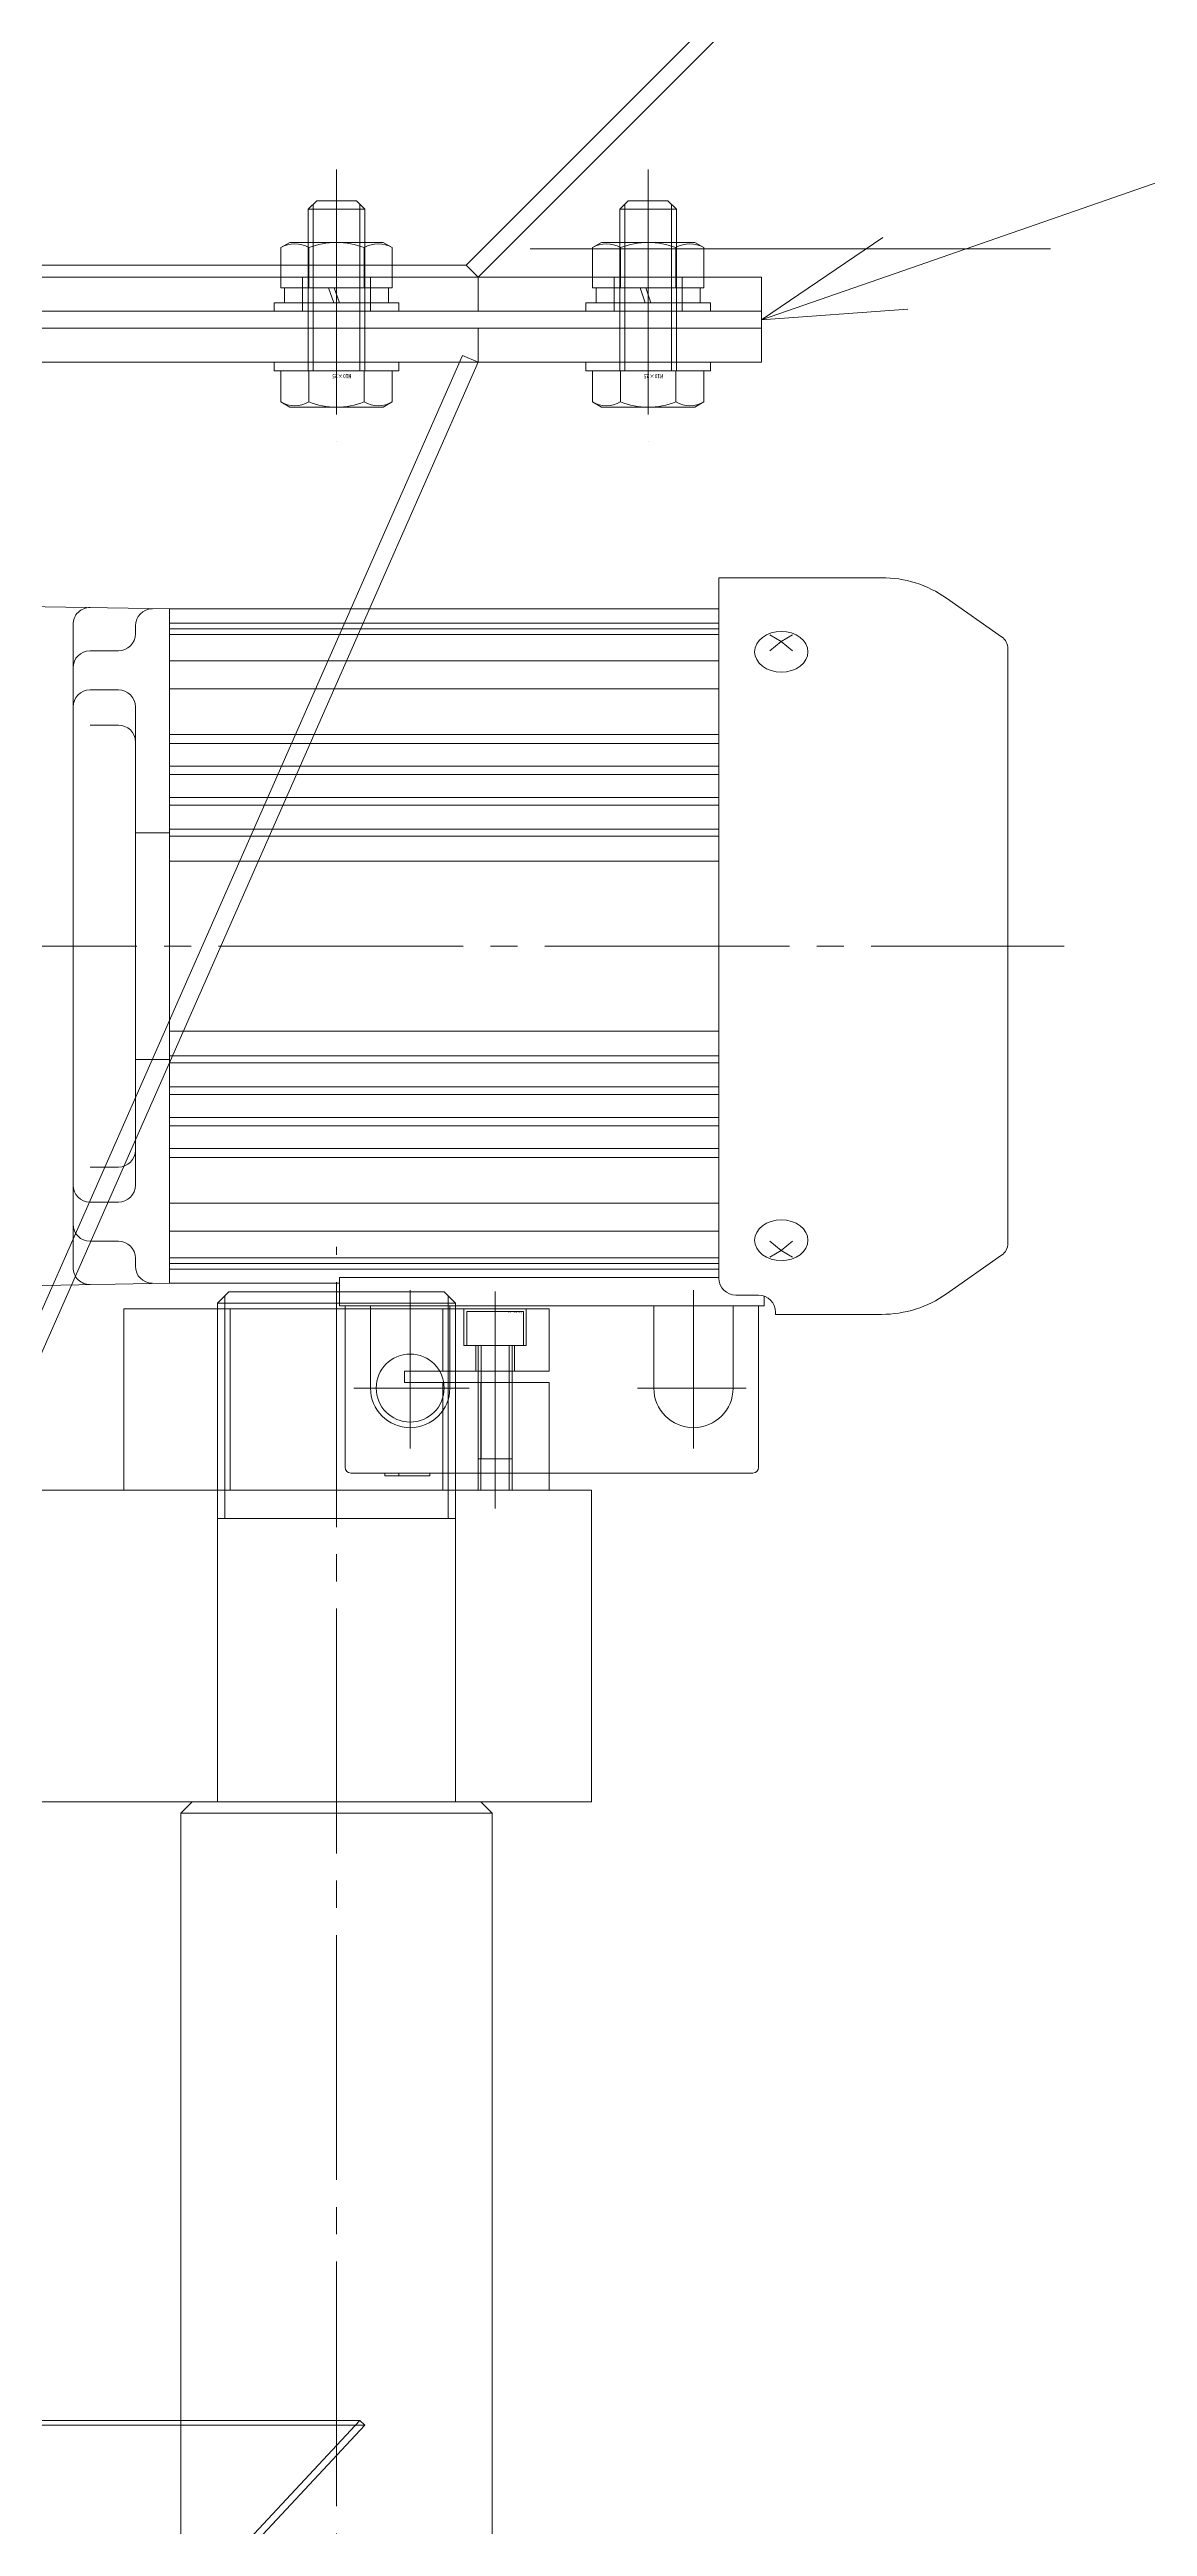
# Model space of a CAD drawing. Units: millimetres at full size. Extents: x -24503 to 24503, y -7436 to 7436.
# Drawn here: x 4857 to 5050.8, y 3000 to 3437.1 of the extents above; entities that cross this region are included whole.
import ezdxf
from ezdxf.enums import TextEntityAlignment as Align

# ---------------------------------------------------------------- set-up
doc = ezdxf.new("R2010")
doc.units = ezdxf.units.MM
doc.header["$LTSCALE"] = 4.8
doc.linetypes.add('CHAIN2', pattern=[12, 9, -1, 1, -1])
for name, color, linetype, lineweight in [('0-2_08_DIM', 3, 'Continuous', 9), ('0-4_0', 2, 'Continuous', 9), ('0-5_01_NORMAL', 134, 'Continuous', 9), ('0-6_05_CENTER', 2, 'CHAIN2', 9), ('0-7_04_HIDDEN', 7, 'Continuous', 9), ('0-8_10_DRAFT', 1, 'Continuous', 9), ('0-C_01_外形線', 134, 'Continuous', 9), ('0-D_03_かくれ線', 5, 'Continuous', 9), ('0-F_04_中心線', 4, 'CHAIN2', 9), ('1-0_02_細線', 6, 'Continuous', 9)]:
    doc.layers.add(name, color=color, linetype=linetype, lineweight=lineweight)
doc.styles.add('ＭＳ ゴシック', font='')
doc.styles.get('ＭＳ ゴシック').set_extended_font_data('MS Gothic')

# ---------------------------------------------------------------- blocks, each defined once
blk = doc.blocks.new('A$C55F72951_1_1')
at = {"layer": '0-4_0', "color": 134}
for p, q in [((180, 600), (-180, 600)), ((179.123, 600.819), (-179.123, 600.819))]:
    blk.add_line(p, q, dxfattribs=at)
blk.add_lwpolyline([(179.123, 600.819), (180, 600), (68, 480)], dxfattribs=at)
at = {"layer": '0-7_04_HIDDEN'}
blk.add_line((179.123, 600.819), (67.123, 480.819), dxfattribs=at)
blk = doc.blocks.new('A$C59490531_1_1')
at = {"layer": '0-4_0', "color": 134}
for p, q in [((-18.764, 32), (-18.764, 21)), ((18.764, 32), (18.764, 0)), ((-18.764, 19), (-18.764, 0))]:
    blk.add_line(p, q, dxfattribs=at)
for points in [[(-37.528, 19), (-37.528, 0), (37.528, 0), (37.528, 32), (-37.528, 32), (-37.528, 21)], [(-37.528, 21), (-12, 21), (-12, 19), (-37.528, 19)]]:
    blk.add_lwpolyline(points, dxfattribs=at)
at = {"layer": '0-6_05_CENTER'}
blk.add_line((-28, -3.27), (-28, 35.041), dxfattribs=at)
at = {"layer": '0-7_04_HIDDEN'}
for p, q in [((-33.5, 25.5), (-33.5, 32)), ((-22.5, 25.5), (-22.5, 32)), ((-21, 32), (-21, 21)), ((-19.692, 32), (-19.692, 21)), ((19.692, 32), (19.692, 0)), ((21, 32), (21, 0)), ((-33.5, 25.5), (-22.5, 25.5)), ((-31.4, 21), (-31.4, 25.5)), ((-24.6, 21), (-24.6, 25.5)), ((-31, 19), (-31, 0)), ((-30.5, 19), (-30.5, 0)), ((-25.5, 19), (-25.5, 0)), ((-25, 19), (-25, 0)), ((-21, 19), (-21, 0)), ((-19.692, 19), (-19.692, 0))]:
    blk.add_line(p, q, dxfattribs=at)
at = {"layer": '0-8_10_DRAFT'}
blk.add_line((0, 32), (0, 0), dxfattribs=at)
blk = doc.blocks.new('A$C7E8A2BA9_1_1')
at = {"layer": '0-7_04_HIDDEN', "linetype": 'CHAIN2'}
blk.add_line((0, -21.5), (0, 7.5), dxfattribs=at)
at = {"layer": '0-7_04_HIDDEN'}
for p, q in [((5, 0), (-5, 0)), ((-3, -20), (-3, 0)), ((-2.459, -20), (-2.459, 0)), ((2.458, -20), (2.458, 0)), ((3, -20), (3, 0)), ((-3, -20), (3, -20))]:
    blk.add_line(p, q, dxfattribs=at)
blk.add_lwpolyline([(5, 0), (5, 6), (-5, 6), (-5, 0)], dxfattribs=at)
at = {"layer": '0-8_10_DRAFT', "style": 'ＭＳ ゴシック', "width": 1.9}
blk.add_text('CS-M6x20L', height=0.2199, dxfattribs=at).set_placement((2.237, 5.658), align=Align.BOTTOM_LEFT)
blk = doc.blocks.new('A$C64ED66EC_1_1')
at = {"layer": '0-4_0'}
blk.add_blockref('A$C59490531_1_1', (0, 0), dxfattribs=at)
at = {"layer": '0-7_04_HIDDEN', "xscale": -1}
blk.add_blockref('A$C7E8A2BA9_1_1', (-28, 25.5), dxfattribs=at)
blk = doc.blocks.new('A$C1A7E2619_1_1')
at = {"layer": '0-4_0', "color": 134}
blk.add_lwpolyline([(-220, -55), (220, -55), (220, 0), (-220, 0)], close=True, dxfattribs=at)
for radius in [6, 5, 4]:
    blk.add_circle((0, -27.5), radius, dxfattribs=at)
at = {"layer": '0-6_05_CENTER'}
for p, q in [((0, -37.414), (0, -17.586)), ((-87.5, -58.388), (-87.5, -24.895)), ((87.5, -58.388), (87.5, -24.895)), ((9.914, -27.5), (-9.914, -27.5))]:
    blk.add_line(p, q, dxfattribs=at)
at = {"layer": '0-7_04_HIDDEN'}
for p, q in [((-68, 0), (-65, -3)), ((68, 0), (65, -3)), ((-65, -52), (-65, -3)), ((65, -3), (-65, -3)), ((-63.5, -52), (-63.5, -3)), ((63.5, -52), (63.5, -3)), ((65, -52), (65, -3)), ((-87.5, -27.691), (-91.5, -30)), ((-91.5, -55), (-91.5, -30)), ((-91.5, -30), (-83.5, -30)), ((-83.5, -30), (-87.5, -27.691)), ((-83.5, -55), (-83.5, -30)), ((87.5, -27.691), (83.5, -30)), ((83.5, -55), (83.5, -30)), ((83.5, -30), (91.5, -30)), ((91.5, -30), (87.5, -27.691)), ((91.5, -55), (91.5, -30)), ((-92.5, -55), (-92.5, -35)), ((-92.5, -35), (-82.5, -35)), ((-82.5, -55), (-82.5, -35)), ((82.5, -55), (82.5, -35)), ((82.5, -35), (92.5, -35)), ((92.5, -55), (92.5, -35)), ((-68, -55), (-65, -52)), ((65, -52), (-65, -52)), ((68, -55), (65, -52))]:
    blk.add_line(p, q, dxfattribs=at)
at = {"layer": '0-8_10_DRAFT'}
blk.add_line((0, 0), (0, -55), dxfattribs=at)
blk = doc.blocks.new('A$C06BC4911_1_1')
at = {"layer": '0-4_0', "color": 134}
blk.add_line((-27.5, -2), (27.5, -2), dxfattribs=at)
blk.add_lwpolyline([(25.5, 0), (-25.5, 0), (-27.5, -2), (-27.5, -658), (-25.5, -660), (25.5, -660), (27.5, -658), (27.5, -2)], close=True, dxfattribs=at)
at = {"layer": '0-5_01_NORMAL'}
for p, q in [((-19, 90), (-21, 88)), ((21, 88), (19, 90))]:
    blk.add_line(p, q, dxfattribs=at)
at = {"layer": '0-6_05_CENTER'}
blk.add_line((0, -757.922), (0, 97.922), dxfattribs=at)
at = {"layer": '0-7_04_HIDDEN'}
for p, q in [((-21, 88), (21, 88)), ((-19.693, 50), (-19.693, 89.308)), ((19.692, 50), (19.692, 89.308)), ((-21, 50), (21, 50))]:
    blk.add_line(p, q, dxfattribs=at)
blk.add_lwpolyline([(21, 0), (21, 88), (19, 90), (-19, 90), (-21, 88), (-21, 0)], dxfattribs=at)
blk = doc.blocks.new('A$C71905DCD_1_1')
at = {"layer": '0-4_0'}
for name, p in [('A$C06BC4911_1_1', (-100, 715)), ('A$C1A7E2619_1_1', (-275, 770)), ('A$C55F72951_1_1', (-275, 5))]:
    blk.add_blockref(name, p, dxfattribs=at)
at = {"layer": '0-4_0', "xscale": -1}
blk.add_blockref('A$C64ED66EC_1_1', (-100, 770), dxfattribs=at)
blk = doc.blocks.new('A$C5A567FE3_1_1')
at = {"layer": '0-4_0'}
blk.add_blockref('A$C71905DCD_1_1', (0, 0), dxfattribs=at)
blk = doc.blocks.new('_Open30')
at = {"layer": '0-2_08_DIM'}
blk.add_line((0, 0), (-1, 0), dxfattribs=at)
blk.add_lwpolyline([(-1, 0.26795), (0, 0), (-1, -0.26795)], dxfattribs=at)

msp = doc.modelspace()

# ---------------------------------------------------------------- linework, layer by layer
at = {"layer": '0-2_08_DIM'}
msp.add_line((5006.263, 3397.64), (5360.895, 3520.809), dxfattribs=at)
at = {"layer": '0-4_0', "color": 134}
for p, q in [((4941.811, 3401.938), (5033.657, 3401.938)), ((4982.647, 3396.938), (4798.147, 3396.938)), ((4798.147, 3390.938), (4982.647, 3390.938)), ((4798.147, 3390.938), (4982.647, 3390.938)), ((4798.147, 3387.938), (4982.647, 3387.938)), ((4798.147, 3387.938), (4982.647, 3387.938)), ((4982.647, 3390.938), (4982.647, 3387.938)), ((4982.647, 3381.938), (4982.647, 3387.938)), ((4798.147, 3381.938), (4982.647, 3381.938)), ((4913.468, 3338.438), (4932.647, 3381.938)), ((4975.147, 3343.938), (5003.841, 3343.938)), ((4975.147, 3278.938), (4975.147, 3343.938)), ((5015.313, 3340.321), (5025.039, 3333.511)), ((4878.147, 3338.42), (4852.595, 3338.875)), ((4861.147, 3222.199), (4861.147, 3335.677)), ((4872.147, 3334.438), (4872.147, 3335.438)), ((4878.147, 3278.938), (4878.147, 3338.438)), ((4908.147, 3338.438), (4878.147, 3338.438)), ((4975.147, 3338.438), (4878.147, 3338.438)), ((4878.147, 3338.438), (4878.147, 3278.938)), ((4975.147, 3335.938), (4878.147, 3335.938)), ((4869.147, 3331.034), (4864.147, 3331.034)), ((4872.147, 3334.438), (4872.147, 3334.034)), ((4975.147, 3334.938), (4878.147, 3334.938)), ((4975.147, 3333.938), (4878.147, 3333.938)), ((4988.147, 3333.854), (4986.147, 3332.678)), ((4986.147, 3332.678), (4988.147, 3331.025)), ((5026.147, 3278.938), (5026.147, 3331.381)), ((4975.147, 3329.253), (4878.147, 3329.253)), ((4869.147, 3324.122), (4864.147, 3324.122)), ((4975.147, 3324.304), (4878.147, 3324.304)), ((4869.147, 3317.939), (4864.147, 3317.939)), ((4872.147, 3321.122), (4872.147, 3278.938)), ((4975.147, 3316.257), (4878.147, 3316.257)), ((4975.147, 3314.652), (4878.147, 3314.652)), ((4975.147, 3310.689), (4878.147, 3310.689)), ((4975.147, 3309.22), (4878.147, 3309.22)), ((4975.147, 3305.13), (4878.147, 3305.13)), ((4975.147, 3303.768), (4878.147, 3303.768)), ((4878.147, 3298.938), (4872.147, 3298.938)), ((4975.147, 3299.577), (4878.147, 3299.577)), ((4975.147, 3298.311), (4878.147, 3298.311)), ((4975.147, 3293.938), (4878.147, 3293.938)), ((4872.147, 3236.753), (4872.147, 3278.938)), ((4878.147, 3278.938), (4878.147, 3219.438)), ((4878.147, 3219.438), (4878.147, 3278.938)), ((4975.147, 3278.938), (4975.147, 3220.319)), ((5026.147, 3278.938), (5026.147, 3226.495)), ((4975.147, 3263.938), (4878.147, 3263.938)), ((4878.147, 3258.938), (4872.147, 3258.938)), ((4975.147, 3259.564), (4878.147, 3259.564)), ((4975.147, 3258.298), (4878.147, 3258.298)), ((4975.147, 3254.108), (4878.147, 3254.108)), ((4975.147, 3252.746), (4878.147, 3252.746)), ((4975.147, 3248.655), (4878.147, 3248.655)), ((4975.147, 3247.187), (4878.147, 3247.187)), ((4975.147, 3243.223), (4878.147, 3243.223)), ((4869.147, 3239.936), (4864.147, 3239.936)), ((4975.147, 3241.619), (4878.147, 3241.619)), ((4869.147, 3233.753), (4864.147, 3233.753)), ((4975.147, 3233.572), (4878.147, 3233.572)), ((4869.147, 3226.841), (4864.147, 3226.841)), ((4975.147, 3228.622), (4878.147, 3228.622)), ((4986.147, 3225.198), (4988.147, 3226.85)), ((4872.147, 3223.438), (4872.147, 3223.841)), ((4872.147, 3223.438), (4872.147, 3223.841)), ((4872.147, 3223.438), (4872.147, 3222.438)), ((4975.147, 3223.938), (4878.147, 3223.938)), ((4975.147, 3222.938), (4878.147, 3222.938)), ((4975.147, 3221.938), (4878.147, 3221.938)), ((4988.147, 3224.022), (4986.147, 3225.198)), ((5015.313, 3217.555), (5025.039, 3224.365)), ((4844.909, 3182.938), (4860.849, 3219.092)), ((4878.147, 3219.455), (4852.595, 3219)), ((4908.147, 3219.438), (4878.147, 3219.438)), ((4908.147, 3217.938), (4908.147, 3220.438)), ((4908.147, 3220.438), (4975.147, 3220.438)), ((4926.647, 3217.938), (4928.647, 3215.938)), ((4982.147, 3217.319), (4978.147, 3217.319)), ((4983.147, 3215.438), (4983.147, 3217.147)), ((4928.647, 3215.438), (4983.147, 3215.438)), ((4963.647, 3215.438), (4963.647, 3200.938)), ((4977.647, 3215.438), (4977.647, 3200.938)), ((4982.147, 3186.938), (4982.147, 3215.438)), ((4985.147, 3213.938), (4985.147, 3214.319)), ((4985.147, 3213.938), (5003.841, 3213.938)), ((4945.175, 3185.938), (4981.147, 3185.938))]:
    msp.add_line(p, q, dxfattribs=at)
for points in [[(4532.647, 3396.938), (4332.647, 3596.938), (4332.647, 4250.938), (5132.647, 4250.938), (5132.647, 3596.938), (4932.647, 3396.938)], [(4984.147, 3333.854), (4986.147, 3332.678), (4984.147, 3331.025)], [(4984.147, 3224.022), (4986.147, 3225.198), (4984.147, 3226.85)], [(4886.647, 3214.938), (4886.647, 3215.938), (4888.647, 3217.938), (4926.647, 3217.938)], [(4928.647, 3214.938), (4928.647, 3215.938), (4886.647, 3215.938)]]:
    msp.add_lwpolyline(points, dxfattribs=at)
for points in [[(4981.447, 3330.861), (4981.538, 3331.564), (4981.805, 3332.24), (4982.239, 3332.863), (4982.824, 3333.409), (4983.536, 3333.857), (4984.349, 3334.19), (4985.23, 3334.395), (4986.147, 3334.465), (4987.064, 3334.395), (4987.946, 3334.19), (4988.759, 3333.857), (4989.471, 3333.409), (4990.055, 3332.863), (4990.49, 3332.24), (4990.757, 3331.564), (4990.847, 3330.861), (4990.757, 3330.158), (4990.49, 3329.482), (4990.055, 3328.859), (4989.471, 3328.313), (4988.759, 3327.865), (4987.946, 3327.532), (4987.064, 3327.327), (4986.147, 3327.258), (4985.23, 3327.327), (4984.349, 3327.532), (4983.536, 3327.865), (4982.824, 3328.313), (4982.239, 3328.859), (4981.805, 3329.482), (4981.538, 3330.158)], [(4981.447, 3227.014), (4981.538, 3227.717), (4981.805, 3228.393), (4982.239, 3229.016), (4982.824, 3229.562), (4983.536, 3230.01), (4984.349, 3230.343), (4985.23, 3230.548), (4986.147, 3230.617), (4987.064, 3230.548), (4987.946, 3230.343), (4988.759, 3230.01), (4989.471, 3229.562), (4990.055, 3229.016), (4990.49, 3228.393), (4990.757, 3227.717), (4990.847, 3227.014), (4990.757, 3226.311), (4990.49, 3225.635), (4990.055, 3225.012), (4989.471, 3224.466), (4988.759, 3224.018), (4987.946, 3223.685), (4987.064, 3223.48), (4986.147, 3223.411), (4985.23, 3223.48), (4984.349, 3223.685), (4983.536, 3224.018), (4982.824, 3224.466), (4982.239, 3225.012), (4981.805, 3225.635), (4981.538, 3226.311)]]:
    msp.add_lwpolyline(points, close=True, dxfattribs=at)
for centre, radius, start, end in [((5003.841, 3323.938), 20, 55, 90), ((4864.147, 3335.677), 3, 89.01883, 180), ((4875.147, 3335.438), 3, 90, 180), ((4864.147, 3328.034), 3, 90, 180), ((4869.147, 3334.034), 3, 270, 0), ((5023.547, 3331.381), 2.6, 0, 55), ((4864.147, 3321.122), 3, 90, 180), ((4869.147, 3321.122), 3, 0, 90), ((4869.147, 3314.939), 3, 0, 90), ((4869.147, 3242.936), 3, 270, 0), ((4864.147, 3236.753), 3, 180, 270), ((4869.147, 3236.753), 3, 270, 0), ((4864.147, 3229.841), 3, 180, 270), ((4869.147, 3223.841), 3, 0, 90), ((5023.547, 3226.495), 2.6, 305, 0), ((4864.147, 3222.199), 3, 180, 270.98117), ((4875.147, 3222.438), 3, 180, 270), ((4978.147, 3220.319), 3, 180, 270), ((4982.147, 3214.319), 3, 0, 90), ((5003.841, 3233.938), 20, 270, 305), ((4970.647, 3200.938), 7, 180, 0), ((4981.147, 3186.938), 1, 270, 0)]:
    msp.add_arc(centre, radius, start, end, dxfattribs=at)
at = {"layer": '0-C_01_外形線'}
for p, q in [((4902.647, 3408.938), (4904.147, 3410.438)), ((4904.147, 3410.438), (4911.147, 3410.438)), ((4912.647, 3408.938), (4911.147, 3410.438)), ((4957.647, 3408.938), (4959.147, 3410.438)), ((4959.147, 3410.438), (4966.147, 3410.438)), ((4967.647, 3408.938), (4966.147, 3410.438)), ((4902.647, 3408.938), (4912.647, 3408.938)), ((4902.647, 3403.088), (4902.647, 3408.938)), ((4912.647, 3403.088), (4912.647, 3408.938)), ((4957.647, 3408.938), (4967.647, 3408.938)), ((4957.647, 3403.088), (4957.647, 3408.938)), ((4967.647, 3403.088), (4967.647, 3408.938)), ((4897.832, 3402.184), (4899.397, 3403.088)), ((4897.832, 3395.088), (4897.832, 3402.184)), ((4915.897, 3403.088), (4899.397, 3403.088)), ((4902.74, 3395.088), (4902.74, 3402.184)), ((4912.555, 3395.088), (4912.555, 3402.184)), ((4917.462, 3402.184), (4915.897, 3403.088)), ((4917.462, 3395.088), (4917.462, 3402.184)), ((4952.832, 3402.184), (4954.397, 3403.088)), ((4952.832, 3395.088), (4952.832, 3402.184)), ((4970.897, 3403.088), (4954.397, 3403.088)), ((4957.74, 3395.088), (4957.74, 3402.184)), ((4967.555, 3395.088), (4967.555, 3402.184)), ((4972.462, 3402.184), (4970.897, 3403.088)), ((4972.462, 3395.088), (4972.462, 3402.184)), ((4982.647, 3390.938), (4982.647, 3396.938)), ((4917.462, 3395.088), (4897.832, 3395.088)), ((4906.237, 3395.088), (4898.447, 3395.088)), ((4898.447, 3395.088), (4898.447, 3392.438)), ((4907.147, 3392.438), (4898.447, 3392.438)), ((4907.147, 3392.438), (4906.237, 3395.088)), ((4916.847, 3395.088), (4907.237, 3395.088)), ((4908.147, 3392.438), (4907.237, 3395.088)), ((4916.847, 3392.438), (4908.147, 3392.438)), ((4916.847, 3392.438), (4916.847, 3395.088)), ((4972.462, 3395.088), (4952.832, 3395.088)), ((4961.237, 3395.088), (4953.447, 3395.088)), ((4953.447, 3395.088), (4953.447, 3392.438)), ((4962.147, 3392.438), (4953.447, 3392.438)), ((4962.147, 3392.438), (4961.237, 3395.088)), ((4971.847, 3395.088), (4962.237, 3395.088)), ((4963.147, 3392.438), (4962.237, 3395.088)), ((4971.847, 3392.438), (4963.147, 3392.438)), ((4971.847, 3392.438), (4971.847, 3395.088)), ((4897.832, 3380.438), (4897.832, 3374.941)), ((4917.462, 3380.438), (4897.832, 3380.438)), ((4902.74, 3380.438), (4902.74, 3374.941)), ((4912.555, 3380.438), (4912.555, 3374.941)), ((4917.462, 3380.438), (4917.462, 3374.941)), ((4952.832, 3380.438), (4952.832, 3374.941)), ((4972.462, 3380.438), (4952.832, 3380.438)), ((4957.74, 3380.438), (4957.74, 3374.941)), ((4967.555, 3380.438), (4967.555, 3374.941)), ((4972.462, 3380.438), (4972.462, 3374.941)), ((4897.832, 3374.941), (4899.397, 3374.038)), ((4917.462, 3374.941), (4915.897, 3374.038)), ((4952.832, 3374.941), (4954.397, 3374.038)), ((4972.462, 3374.941), (4970.897, 3374.038)), ((4899.397, 3374.038), (4915.897, 3374.038)), ((4954.397, 3374.038), (4970.897, 3374.038))]:
    msp.add_line(p, q, dxfattribs=at)
for points in [[(4896.647, 3390.938), (4918.647, 3390.938), (4918.647, 3392.438), (4896.647, 3392.438)], [(4951.647, 3390.938), (4973.647, 3390.938), (4973.647, 3392.438), (4951.647, 3392.438)], [(4918.647, 3381.938), (4896.647, 3381.938), (4896.647, 3380.438), (4918.647, 3380.438)], [(4973.647, 3381.938), (4951.647, 3381.938), (4951.647, 3380.438), (4973.647, 3380.438)]]:
    msp.add_lwpolyline(points, close=True, dxfattribs=at)
for centre, radius, start, end in [((4900.286, 3397.934), 4.907, 60.00001, 119.99999), ((4907.647, 3389.308), 13.779, 69.136, 110.864), ((4915.008, 3397.934), 4.907, 60.00001, 119.99999), ((4955.286, 3397.934), 4.907, 60.00001, 119.99999), ((4962.647, 3389.308), 13.779, 69.136, 110.864), ((4970.008, 3397.934), 4.907, 60.00001, 119.99999), ((4900.286, 3379.191), 4.907, 240.00001, 299.99999), ((4907.647, 3387.817), 13.779, 249.136, 290.864), ((4915.008, 3379.191), 4.907, 240.00001, 299.99999), ((4955.286, 3379.191), 4.907, 240.00001, 299.99999), ((4962.647, 3387.817), 13.779, 249.136, 290.864), ((4970.008, 3379.191), 4.907, 240.00001, 299.99999)]:
    msp.add_arc(centre, radius, start, end, dxfattribs=at)
at = {"layer": '0-D_03_かくれ線'}
for p, q in [((4902.647, 3380.438), (4902.647, 3403.088)), ((4903.547, 3380.438), (4903.547, 3403.088)), ((4911.747, 3380.438), (4911.747, 3403.088)), ((4912.647, 3380.438), (4912.647, 3403.088)), ((4957.647, 3380.438), (4957.647, 3403.088)), ((4958.547, 3380.438), (4958.547, 3403.088)), ((4966.747, 3380.438), (4966.747, 3403.088)), ((4967.647, 3380.438), (4967.647, 3403.088)), ((4901.647, 3396.938), (4901.647, 3390.938)), ((4913.647, 3396.938), (4913.647, 3390.938)), ((4932.647, 3396.938), (4930.526, 3399.059)), ((4932.647, 3396.938), (4932.647, 3390.938)), ((4956.647, 3396.938), (4956.647, 3390.938)), ((4968.647, 3396.938), (4968.647, 3390.938)), ((4932.647, 3387.938), (4932.647, 3381.938)), ((4860.849, 3219.092), (4913.468, 3338.438)), ((4909.147, 3186.938), (4909.147, 3215.438)), ((4913.647, 3215.438), (4913.647, 3200.938)), ((4927.647, 3215.438), (4927.647, 3200.938)), ((4945.175, 3185.938), (4910.147, 3185.938)), ((4916.147, 3185.938), (4916.147, 3185.438)), ((4916.147, 3185.438), (4924.147, 3185.438)), ((4918.647, 3185.938), (4918.647, 3185.438)), ((4924.147, 3185.938), (4924.147, 3185.438))]:
    msp.add_line(p, q, dxfattribs=at)
for points in [[(5129.647, 4244.938), (5129.647, 3598.18), (4930.526, 3399.059), (4534.768, 3399.059)], [(4789.797, 3057.938), (4787.052, 3059.148), (4929.902, 3383.148), (4932.647, 3381.938)], [(4928.647, 3215.438), (4908.147, 3215.438), (4908.147, 3217.938)]]:
    msp.add_lwpolyline(points, dxfattribs=at)
msp.add_circle((4920.647, 3200.938), 6, dxfattribs=at)
for centre, radius, end in [((4920.647, 3200.938), 7, 0), ((4910.147, 3186.938), 1, 270)]:
    msp.add_arc(centre, radius, 180, end, dxfattribs=at)
at = {"layer": '0-F_04_中心線'}
for p, q in [((4907.647, 3415.938), (4907.647, 3367.938)), ((4962.647, 3415.938), (4962.647, 3367.938)), ((4907.647, 3374.038), (4907.647, 3410.438)), ((4962.647, 3374.038), (4962.647, 3410.438)), ((4907.647, 3403.088), (4907.647, 3395.088)), ((4962.647, 3403.088), (4962.647, 3395.088)), ((4907.647, 3395.088), (4907.647, 3392.438)), ((4907.647, 3394.905), (4907.647, 3374.784)), ((4907.647, 3392.438), (4907.647, 3390.938)), ((4962.647, 3395.088), (4962.647, 3392.438)), ((4962.647, 3394.905), (4962.647, 3374.784)), ((4962.647, 3392.438), (4962.647, 3390.938)), ((4829.207, 3278.938), (5036.077, 3278.938)), ((4920.647, 3218.222), (4920.647, 3190.242)), ((4970.647, 3218.222), (4970.647, 3190.242)), ((4931.058, 3200.938), (4910.683, 3200.938)), ((4979.956, 3200.938), (4960.767, 3200.938))]:
    msp.add_line(p, q, dxfattribs=at)
at = {"layer": '1-0_02_細線'}
for p, q in [((4903.547, 3403.088), (4903.547, 3409.838)), ((4911.747, 3403.088), (4911.747, 3409.838)), ((4958.547, 3403.088), (4958.547, 3409.838)), ((4966.747, 3403.088), (4966.747, 3409.838))]:
    msp.add_line(p, q, dxfattribs=at)

# ---------------------------------------------------------------- block references
at = {"layer": '0-2_08_DIM', "xscale": 25, "yscale": 25, "rotation": 199.15287}
msp.add_blockref('_Open30', (4982.647, 3389.438), dxfattribs=at)
at = {"layer": '0-4_0'}
msp.add_blockref('A$C5A567FE3_1_1', (5007.647, 2412.938), dxfattribs=at)

# ---------------------------------------------------------------- texts
at = {"layer": '0-D_03_かくれ線', "style": 'ＭＳ ゴシック', "width": 0.8}
for p in [(4910.239, 3380.075), (4965.239, 3380.075)]:
    msp.add_text('M10×25', height=0.7331, rotation=180, dxfattribs=at).set_placement(p, align=Align.BOTTOM_LEFT)

doc.saveas('drawing.dxf')
